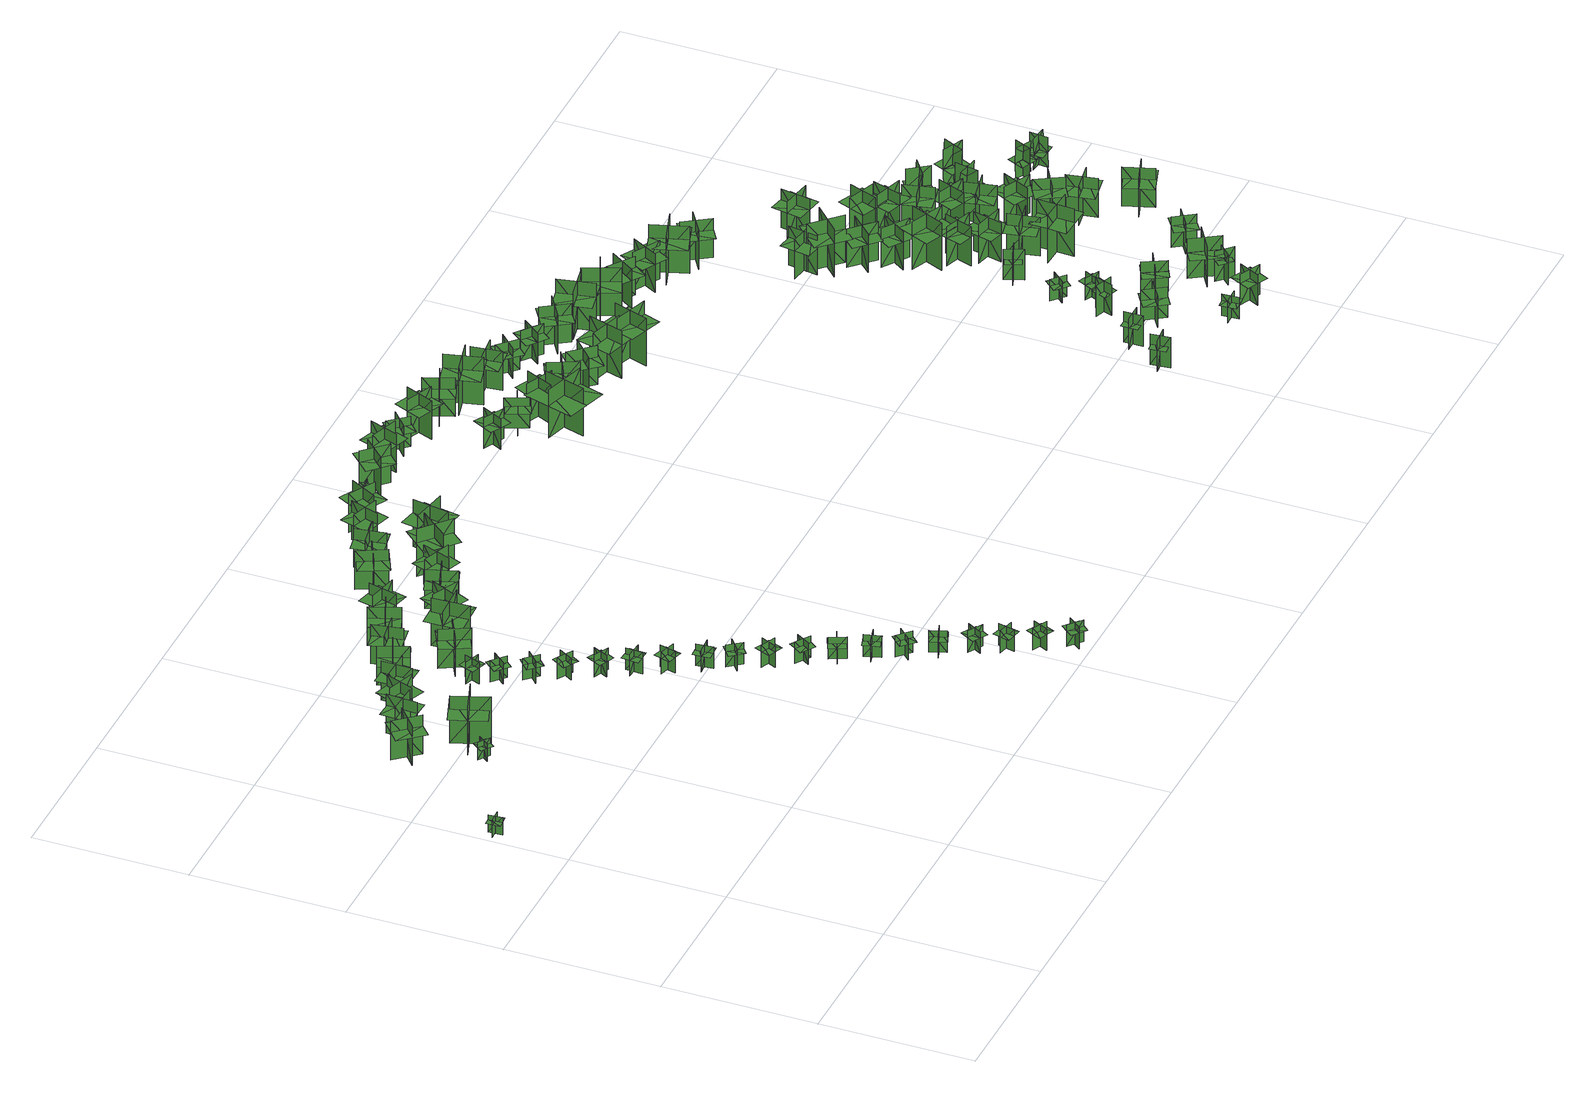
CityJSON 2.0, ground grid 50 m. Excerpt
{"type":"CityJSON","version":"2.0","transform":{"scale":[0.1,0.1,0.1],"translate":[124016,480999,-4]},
"CityObjects":{
"tree1":{"type":"SolitaryVegetationObject","geometry":[{"type":"MultiSurface","lod":"1","boundaries":[[[0,1,2]],[[0,2,3]],[[4,5,6]],[[4,6,7]],[[8,9,10]],[[8,10,11]],[[8,11,12]],[[8,12,13]]]}]},
"tree2":{"type":"SolitaryVegetationObject","geometry":[{"type":"MultiSurface","lod":"1","boundaries":[[[14,15,16]],[[14,16,17]],[[18,19,20]],[[18,20,21]],[[22,23,24]],[[22,24,25]],[[22,25,26]],[[22,26,27]]]}]},
"tree3":{"type":"SolitaryVegetationObject","geometry":[{"type":"MultiSurface","lod":"1","boundaries":[[[28,29,30]],[[28,30,31]],[[32,33,34]],[[32,34,35]],[[36,37,38]],[[36,38,39]],[[36,39,40]],[[36,40,41]]]}]},
"tree4":{"type":"SolitaryVegetationObject","geometry":[{"type":"MultiSurface","lod":"1","boundaries":[[[42,43,44]],[[42,44,45]],[[46,47,48]],[[46,48,49]],[[50,51,52]],[[50,52,53]],[[50,53,54]],[[50,54,55]]]}]},
"tree5":{"type":"SolitaryVegetationObject","geometry":[{"type":"MultiSurface","lod":"1","boundaries":[[[56,57,58]],[[56,58,59]],[[60,61,62]],[[60,62,63]],[[64,65,66]],[[64,66,67]],[[64,67,68]],[[64,68,69]]]}]},
"tree6":{"type":"SolitaryVegetationObject","geometry":[{"type":"MultiSurface","lod":"1","boundaries":[[[70,71,72]],[[70,72,73]],[[74,75,76]],[[74,76,77]],[[78,79,80]],[[78,80,81]],[[78,81,82]],[[78,82,83]]]}]},
"tree7":{"type":"SolitaryVegetationObject","geometry":[{"type":"MultiSurface","lod":"1","boundaries":[[[84,85,86]],[[84,86,87]],[[88,89,90]],[[88,90,91]],[[92,93,94]],[[92,94,95]],[[92,95,96]],[[92,96,97]]]}]},
"tree8":{"type":"SolitaryVegetationObject","geometry":[{"type":"MultiSurface","lod":"1","boundaries":[[[98,99,100]],[[98,100,101]],[[102,103,104]],[[102,104,105]],[[106,107,108]],[[106,108,109]],[[106,109,110]],[[106,110,111]]]}]},
"tree9":{"type":"SolitaryVegetationObject","geometry":[{"type":"MultiSurface","lod":"1","boundaries":[[[112,113,114]],[[112,114,115]],[[116,117,118]],[[116,118,119]],[[120,121,122]],[[120,122,123]],[[120,123,124]],[[120,124,125]]]}]},
"tree10":{"type":"SolitaryVegetationObject","geometry":[{"type":"MultiSurface","lod":"1","boundaries":[[[126,127,128]],[[126,128,129]],[[130,131,132]],[[130,132,133]],[[134,135,136]],[[134,136,137]],[[134,137,138]],[[134,138,139]]]}]},
"tree11":{"type":"SolitaryVegetationObject","geometry":[{"type":"MultiSurface","lod":"1","boundaries":[[[140,141,142]],[[140,142,143]],[[144,145,146]],[[144,146,147]],[[148,149,150]],[[148,150,151]],[[148,151,152]],[[148,152,153]]]}]},
"tree12":{"type":"SolitaryVegetationObject","geometry":[{"type":"MultiSurface","lod":"1","boundaries":[[[154,155,156]],[[154,156,157]],[[158,159,160]],[[158,160,161]],[[162,163,164]],[[162,164,165]],[[162,165,166]],[[162,166,167]]]}]},
"tree13":{"type":"SolitaryVegetationObject","geometry":[{"type":"MultiSurface","lod":"1","boundaries":[[[168,169,170]],[[168,170,171]],[[172,173,174]],[[172,174,175]],[[176,177,178]],[[176,178,179]],[[176,179,180]],[[176,180,181]]]}]},
"tree14":{"type":"SolitaryVegetationObject","geometry":[{"type":"MultiSurface","lod":"1","boundaries":[[[182,183,184]],[[182,184,185]],[[186,187,188]],[[186,188,189]],[[190,191,192]],[[190,192,193]],[[190,193,194]],[[190,194,195]]]}]},
"tree15":{"type":"SolitaryVegetationObject","geometry":[{"type":"MultiSurface","lod":"1","boundaries":[[[196,197,198]],[[196,198,199]],[[200,201,202]],[[200,202,203]],[[204,205,206]],[[204,206,207]],[[204,207,208]],[[204,208,209]]]}]},
"tree16":{"type":"SolitaryVegetationObject","geometry":[{"type":"MultiSurface","lod":"1","boundaries":[[[210,211,212]],[[210,212,213]],[[214,215,216]],[[214,216,217]],[[218,219,220]],[[218,220,221]],[[218,221,222]],[[218,222,223]]]}]},
"tree17":{"type":"SolitaryVegetationObject","geometry":[{"type":"MultiSurface","lod":"1","boundaries":[[[224,225,226]],[[224,226,227]],[[228,229,230]],[[228,230,231]],[[232,233,234]],[[232,234,235]],[[232,235,236]],[[232,236,237]]]}]},
"tree18":{"type":"SolitaryVegetationObject","geometry":[{"type":"MultiSurface","lod":"1","boundaries":[[[238,239,240]],[[238,240,241]],[[242,243,244]],[[242,244,245]],[[246,247,248]],[[246,248,249]],[[246,249,250]],[[246,250,251]]]}]},
"tree19":{"type":"SolitaryVegetationObject","geometry":[{"type":"MultiSurface","lod":"1","boundaries":[[[252,253,254]],[[252,254,255]],[[256,257,258]],[[256,258,259]],[[260,261,262]],[[260,262,263]],[[260,263,264]],[[260,264,265]]]}]},
"tree20":{"type":"SolitaryVegetationObject","geometry":[{"type":"MultiSurface","lod":"1","boundaries":[[[266,267,268]],[[266,268,269]],[[270,271,272]],[[270,272,273]],[[274,275,276]],[[274,276,277]],[[274,277,278]],[[274,278,279]]]}]},
"tree21":{"type":"SolitaryVegetationObject","geometry":[{"type":"MultiSurface","lod":"1","boundaries":[[[280,281,282]],[[280,282,283]],[[284,285,286]],[[284,286,287]],[[288,289,290]],[[288,290,291]],[[288,291,292]],[[288,292,293]]]}]},
"tree22":{"type":"SolitaryVegetationObject","geometry":[{"type":"MultiSurface","lod":"1","boundaries":[[[294,295,296]],[[294,296,297]],[[298,299,300]],[[298,300,301]],[[302,303,304]],[[302,304,305]],[[302,305,306]],[[302,306,307]]]}]},
"tree23":{"type":"SolitaryVegetationObject","geometry":[{"type":"MultiSurface","lod":"1","boundaries":[[[308,309,310]],[[308,310,311]],[[312,313,314]],[[312,314,315]],[[316,317,318]],[[316,318,319]],[[316,319,320]],[[316,320,321]]]}]},
"tree24":{"type":"SolitaryVegetationObject","geometry":[{"type":"MultiSurface","lod":"1","boundaries":[[[322,323,324]],[[322,324,325]],[[326,327,328]],[[326,328,329]],[[330,331,332]],[[330,332,333]],[[330,333,334]],[[330,334,335]]]}]},
"tree25":{"type":"SolitaryVegetationObject","geometry":[{"type":"MultiSurface","lod":"1","boundaries":[[[336,337,338]],[[336,338,339]],[[340,341,342]],[[340,342,343]],[[344,345,346]],[[344,346,347]],[[344,347,348]],[[344,348,349]]]}]},
"tree26":{"type":"SolitaryVegetationObject","geometry":[{"type":"MultiSurface","lod":"1","boundaries":[[[350,351,352]],[[350,352,353]],[[354,355,356]],[[354,356,357]],[[358,359,360]],[[358,360,361]],[[358,361,362]],[[358,362,363]]]}]},
"tree27":{"type":"SolitaryVegetationObject","geometry":[{"type":"MultiSurface","lod":"1","boundaries":[[[364,365,366]],[[364,366,367]],[[368,369,370]],[[368,370,371]],[[372,373,374]],[[372,374,375]],[[372,375,376]],[[372,376,377]]]}]},
"tree28":{"type":"SolitaryVegetationObject","geometry":[{"type":"MultiSurface","lod":"1","boundaries":[[[378,379,380]],[[378,380,381]],[[382,383,384]],[[382,384,385]],[[386,387,388]],[[386,388,389]],[[386,389,390]],[[386,390,391]]]}]},
"tree29":{"type":"SolitaryVegetationObject","geometry":[{"type":"MultiSurface","lod":"1","boundaries":[[[392,393,394]],[[392,394,395]],[[396,397,398]],[[396,398,399]],[[400,401,402]],[[400,402,403]],[[400,403,404]],[[400,404,405]]]}]},
"tree30":{"type":"SolitaryVegetationObject","geometry":[{"type":"MultiSurface","lod":"1","boundaries":[[[406,407,408]],[[406,408,409]],[[410,411,412]],[[410,412,413]],[[414,415,416]],[[414,416,417]],[[414,417,418]],[[414,418,419]]]}]},
"tree31":{"type":"SolitaryVegetationObject","geometry":[{"type":"MultiSurface","lod":"1","boundaries":[[[420,421,422]],[[420,422,423]],[[424,425,426]],[[424,426,427]],[[428,429,430]],[[428,430,431]],[[428,431,432]],[[428,432,433]]]}]},
"tree32":{"type":"SolitaryVegetationObject","geometry":[{"type":"MultiSurface","lod":"1","boundaries":[[[434,435,436]],[[434,436,437]],[[438,439,440]],[[438,440,441]],[[442,443,444]],[[442,444,445]],[[442,445,446]],[[442,446,447]]]}]},
"tree33":{"type":"SolitaryVegetationObject","geometry":[{"type":"MultiSurface","lod":"1","boundaries":[[[448,449,450]],[[448,450,451]],[[452,453,454]],[[452,454,455]],[[456,457,458]],[[456,458,459]],[[456,459,460]],[[456,460,461]]]}]},
"tree34":{"type":"SolitaryVegetationObject","geometry":[{"type":"MultiSurface","lod":"1","boundaries":[[[462,463,464]],[[462,464,465]],[[466,467,468]],[[466,468,469]],[[470,471,472]],[[470,472,473]],[[470,473,474]],[[470,474,475]]]}]},
"tree35":{"type":"SolitaryVegetationObject","geometry":[{"type":"MultiSurface","lod":"1","boundaries":[[[476,477,478]],[[476,478,479]],[[480,481,482]],[[480,482,483]],[[484,485,486]],[[484,486,487]],[[484,487,488]],[[484,488,489]]]}]},
"tree36":{"type":"SolitaryVegetationObject","geometry":[{"type":"MultiSurface","lod":"1","boundaries":[[[490,491,492]],[[490,492,493]],[[494,495,496]],[[494,496,497]],[[498,499,500]],[[498,500,501]],[[498,501,502]],[[498,502,503]]]}]},
"tree37":{"type":"SolitaryVegetationObject","geometry":[{"type":"MultiSurface","lod":"1","boundaries":[[[504,505,506]],[[504,506,507]],[[508,509,510]],[[508,510,511]],[[512,513,514]],[[512,514,515]],[[512,515,516]],[[512,516,517]]]}]},
"tree38":{"type":"SolitaryVegetationObject","geometry":[{"type":"MultiSurface","lod":"1","boundaries":[[[518,519,520]],[[518,520,521]],[[522,523,524]],[[522,524,525]],[[526,527,528]],[[526,528,529]],[[526,529,530]],[[526,530,531]]]}]},
"tree39":{"type":"SolitaryVegetationObject","geometry":[{"type":"MultiSurface","lod":"1","boundaries":[[[532,533,534]],[[532,534,535]],[[536,537,538]],[[536,538,539]],[[540,541,542]],[[540,542,543]],[[540,543,544]],[[540,544,545]]]}]},
"tree40":{"type":"SolitaryVegetationObject","geometry":[{"type":"MultiSurface","lod":"1","boundaries":[[[546,547,548]],[[546,548,549]],[[550,551,552]],[[550,552,553]],[[554,555,556]],[[554,556,557]],[[554,557,558]],[[554,558,559]]]}]},
"tree41":{"type":"SolitaryVegetationObject","geometry":[{"type":"MultiSurface","lod":"1","boundaries":[[[560,561,562]],[[560,562,563]],[[564,565,566]],[[564,566,567]],[[568,569,570]],[[568,570,571]],[[568,571,572]],[[568,572,573]]]}]},
"tree42":{"type":"SolitaryVegetationObject","geometry":[{"type":"MultiSurface","lod":"1","boundaries":[[[574,575,576]],[[574,576,577]],[[578,579,580]],[[578,580,581]],[[582,583,579]],[[582,579,578]],[[584,585,575]],[[584,575,574]],[[574,575,586]],[[574,586,587]],[[574,588,589]],[[574,589,575]]]}]},
"tree43":{"type":"SolitaryVegetationObject","geometry":[{"type":"MultiSurface","lod":"1","boundaries":[[[590,591,592]],[[590,592,593]],[[594,595,596]],[[594,596,597]],[[598,599,600]],[[598,600,601]],[[598,601,602]],[[598,602,603]]]}]},
"tree44":{"type":"SolitaryVegetationObject","geometry":[{"type":"MultiSurface","lod":"1","boundaries":[[[604,605,606]],[[604,606,607]],[[608,609,610]],[[608,610,611]],[[612,613,614]],[[612,614,615]],[[612,615,616]],[[612,616,617]]]}]},
"tree45":{"type":"SolitaryVegetationObject","geometry":[{"type":"MultiSurface","lod":"1","boundaries":[[[618,619,620]],[[618,620,621]],[[622,623,624]],[[622,624,625]],[[626,627,628]],[[626,628,629]],[[626,629,630]],[[626,630,631]]]}]},
"tree46":{"type":"SolitaryVegetationObject","geometry":[{"type":"MultiSurface","lod":"1","boundaries":[[[632,633,634]],[[632,634,635]],[[636,637,638]],[[636,638,639]],[[640,641,642]],[[640,642,643]],[[640,643,644]],[[640,644,645]]]}]},
"tree47":{"type":"SolitaryVegetationObject","geometry":[{"type":"MultiSurface","lod":"1","boundaries":[[[646,647,648]],[[646,648,649]],[[650,651,652]],[[650,652,653]],[[654,655,656]],[[654,656,657]],[[654,657,658]],[[654,658,659]]]}]},
"tree48":{"type":"SolitaryVegetationObject","geometry":[{"type":"MultiSurface","lod":"1","boundaries":[[[660,661,662]],[[660,662,663]],[[664,665,666]],[[664,666,667]],[[668,669,670]],[[668,670,671]],[[668,671,672]],[[668,672,673]]]}]},
"tree49":{"type":"SolitaryVegetationObject","geometry":[{"type":"MultiSurface","lod":"1","boundaries":[[[674,675,676]],[[674,676,677]],[[678,679,680]],[[678,680,681]],[[682,683,684]],[[682,684,685]],[[682,685,686]],[[682,686,687]]]}]},
"tree50":{"type":"SolitaryVegetationObject","geometry":[{"type":"MultiSurface","lod":"1","boundaries":[[[688,689,690]],[[688,690,691]],[[692,693,694]],[[692,694,695]],[[696,697,698]],[[696,698,699]],[[696,699,700]],[[696,700,701]]]}]},
"tree51":{"type":"SolitaryVegetationObject","geometry":[{"type":"MultiSurface","lod":"1","boundaries":[[[702,703,704]],[[702,704,705]],[[706,707,708]],[[706,708,709]],[[710,711,712]],[[710,712,713]],[[710,713,714]],[[710,714,715]]]}]},
"tree52":{"type":"SolitaryVegetationObject","geometry":[{"type":"MultiSurface","lod":"1","boundaries":[[[716,717,718]],[[716,718,719]],[[720,721,722]],[[720,722,723]],[[724,725,726]],[[724,726,727]],[[724,727,728]],[[724,728,729]]]}]},
"tree53":{"type":"SolitaryVegetationObject","geometry":[{"type":"MultiSurface","lod":"1","boundaries":[[[730,731,732]],[[730,732,733]],[[734,735,736]],[[734,736,737]],[[738,739,740]],[[738,740,741]],[[738,741,742]],[[738,742,743]]]}]},
"tree54":{"type":"SolitaryVegetationObject","geometry":[{"type":"MultiSurface","lod":"1","boundaries":[[[744,745,746]],[[744,746,747]],[[748,749,750]],[[748,750,751]],[[752,753,754]],[[752,754,755]],[[752,755,756]],[[752,756,757]]]}]},
"tree55":{"type":"SolitaryVegetationObject","geometry":[{"type":"MultiSurface","lod":"1","boundaries":[[[758,759,760]],[[758,760,761]],[[762,763,764]],[[762,764,765]],[[766,767,768]],[[766,768,769]],[[766,769,770]],[[766,770,771]]]}]},
"tree56":{"type":"SolitaryVegetationObject","geometry":[{"type":"MultiSurface","lod":"1","boundaries":[[[772,773,774]],[[772,774,775]],[[776,777,778]],[[776,778,779]],[[780,781,782]],[[780,782,783]],[[780,783,784]],[[780,784,785]]]}]},
"tree57":{"type":"SolitaryVegetationObject","geometry":[{"type":"MultiSurface","lod":"1","boundaries":[[[786,787,788]],[[786,788,789]],[[790,791,792]],[[790,792,793]],[[794,795,796]],[[794,796,797]],[[794,797,798]],[[794,798,799]]]}]},
"tree58":{"type":"SolitaryVegetationObject","geometry":[{"type":"MultiSurface","lod":"1","boundaries":[[[800,801,802]],[[800,802,803]],[[804,805,806]],[[804,806,807]],[[808,809,810]],[[808,810,811]],[[808,811,812]],[[808,812,813]]]}]},
"tree59":{"type":"SolitaryVegetationObject","geometry":[{"type":"MultiSurface","lod":"1","boundaries":[[[814,815,816]],[[814,816,817]],[[818,819,820]],[[818,820,821]],[[822,823,824]],[[822,824,825]],[[822,825,826]],[[822,826,827]]]}]},
"tree60":{"type":"SolitaryVegetationObject","geometry":[{"type":"MultiSurface","lod":"1","boundaries":[[[828,829,830]],[[828,830,831]],[[832,833,834]],[[832,834,835]],[[836,837,838]],[[836,838,839]],[[836,839,840]],[[836,840,841]]]}]},
"tree61":{"type":"SolitaryVegetationObject","geometry":[{"type":"MultiSurface","lod":"1","boundaries":[[[842,843,844]],[[842,844,845]],[[846,847,848]],[[846,848,849]],[[850,851,852]],[[850,852,853]],[[850,853,854]],[[850,854,855]]]}]},
"tree62":{"type":"SolitaryVegetationObject","geometry":[{"type":"MultiSurface","lod":"1","boundaries":[[[856,857,858]],[[856,858,859]],[[860,861,862]],[[860,862,863]],[[864,865,866]],[[864,866,867]],[[864,867,868]],[[864,868,869]]]}]},
"tree63":{"type":"SolitaryVegetationObject","geometry":[{"type":"MultiSurface","lod":"1","boundaries":[[[870,871,872]],[[870,872,873]],[[874,875,876]],[[874,876,877]],[[878,879,880]],[[878,880,881]],[[878,881,882]],[[878,882,883]]]}]},
"tree64":{"type":"SolitaryVegetationObject","geometry":[{"type":"MultiSurface","lod":"1","boundaries":[[[884,885,886]],[[884,886,887]],[[888,889,890]],[[888,890,891]],[[892,893,894]],[[892,894,895]],[[892,895,896]],[[892,896,897]]]}]},
"tree65":{"type":"SolitaryVegetationObject","geometry":[{"type":"MultiSurface","lod":"1","boundaries":[[[898,899,900]],[[898,900,901]],[[902,903,904]],[[902,904,905]],[[906,907,908]],[[906,908,909]],[[906,909,910]],[[906,910,911]]]}]},
"tree66":{"type":"SolitaryVegetationObject","geometry":[{"type":"MultiSurface","lod":"1","boundaries":[[[912,913,914]],[[912,914,915]],[[916,917,918]],[[916,918,919]],[[920,921,922]],[[920,922,923]],[[920,921,924]],[[920,924,925]]]}]},
"tree67":{"type":"SolitaryVegetationObject","geometry":[{"type":"MultiSurface","lod":"1","boundaries":[[[926,927,928]],[[926,928,929]],[[930,931,932]],[[930,932,933]],[[934,935,936]],[[934,936,937]],[[934,937,938]],[[934,938,939]]]}]},
"tree68":{"type":"SolitaryVegetationObject","geometry":[{"type":"MultiSurface","lod":"1","boundaries":[[[940,941,942]],[[940,942,943]],[[944,945,946]],[[944,946,947]],[[948,949,950]],[[948,950,951]],[[948,951,952]],[[948,952,953]]]}]},
"tree69":{"type":"SolitaryVegetationObject","geometry":[{"type":"MultiSurface","lod":"1","boundaries":[[[954,955,956]],[[954,956,957]],[[958,959,960]],[[958,960,961]],[[962,963,964]],[[962,964,965]],[[962,965,966]],[[962,966,967]]]}]},
"tree70":{"type":"SolitaryVegetationObject","geometry":[{"type":"MultiSurface","lod":"1","boundaries":[[[968,969,970]],[[968,970,971]],[[972,973,974]],[[972,974,975]],[[976,977,978]],[[976,978,979]],[[976,979,980]],[[976,980,981]]]}]},
"tree71":{"type":"SolitaryVegetationObject","geometry":[{"type":"MultiSurface","lod":"1","boundaries":[[[982,983,984]],[[982,984,985]],[[986,987,988]],[[986,988,989]],[[990,991,992]],[[990,992,993]],[[990,993,994]],[[990,994,995]]]}]},
"tree72":{"type":"SolitaryVegetationObject","geometry":[{"type":"MultiSurface","lod":"1","boundaries":[[[996,997,998]],[[996,998,999]],[[1000,1001,1002]],[[1000,1002,1003]],[[1004,1005,1006]],[[1004,1006,1007]],[[1004,1007,1008]],[[1004,1008,1009]]]}]},
"tree73":{"type":"SolitaryVegetationObject","geometry":[{"type":"MultiSurface","lod":"1","boundaries":[[[1010,1011,1012]],[[1010,1012,1013]],[[1014,1015,1016]],[[1014,1016,1017]],[[1018,1019,1020]],[[1018,1020,1021]],[[1018,1021,1022]],[[1018,1022,1023]]]}]},
"tree74":{"type":"SolitaryVegetationObject","geometry":[{"type":"MultiSurface","lod":"1","boundaries":[[[1024,1025,1026]],[[1024,1026,1027]],[[1028,1029,1030]],[[1028,1030,1031]],[[1032,1033,1034]],[[1032,1034,1035]],[[1032,1033,1036]],[[1032,1036,1037]]]}]},
"tree75":{"type":"SolitaryVegetationObject","geometry":[{"type":"MultiSurface","lod":"1","boundaries":[[[1038,1039,1040]],[[1038,1040,1041]],[[1042,1043,1044]],[[1042,1044,1045]],[[1046,1047,1048]],[[1046,1048,1049]],[[1046,1049,1050]],[[1046,1050,1051]]]}]},
"tree76":{"type":"SolitaryVegetationObject","geometry":[{"type":"MultiSurface","lod":"1","boundaries":[[[1052,1053,1054]],[[1052,1054,1055]],[[1056,1057,1058]],[[1056,1058,1059]],[[1060,1061,1062]],[[1060,1062,1063]],[[1060,1063,1064]],[[1060,1064,1065]]]}]},
"tree77":{"type":"SolitaryVegetationObject","geometry":[{"type":"MultiSurface","lod":"1","boundaries":[[[1066,1067,1068]],[[1066,1068,1069]],[[1070,1071,1072]],[[1070,1072,1073]],[[1074,1075,1076]],[[1074,1076,1077]],[[1074,1077,1078]],[[1074,1078,1079]]]}]},
"tree78":{"type":"SolitaryVegetationObject","geometry":[{"type":"MultiSurface","lod":"1","boundaries":[[[1080,1081,1082]],[[1080,1082,1083]],[[1084,1085,1086]],[[1084,1086,1087]],[[1088,1089,1090]],[[1088,1090,1091]],[[1088,1091,1092]],[[1088,1092,1093]]]}]},
"tree79":{"type":"SolitaryVegetationObject","geometry":[{"type":"MultiSurface","lod":"1","boundaries":[[[1094,1095,1096]],[[1094,1096,1097]],[[1098,1099,1100]],[[1098,1100,1101]],[[1102,1103,1104]],[[1102,1104,1105]],[[1102,1105,1106]],[[1102,1106,1107]]]}]},
"tree80":{"type":"SolitaryVegetationObject","geometry":[{"type":"MultiSurface","lod":"1","boundaries":[[[1108,1109,1110]],[[1108,1110,1111]],[[1112,1113,1114]],[[1112,1114,1115]],[[1116,1117,1118]],[[1116,1118,1119]],[[1116,1119,1120]],[[1116,1120,1121]]]}]},
"tree81":{"type":"SolitaryVegetationObject","geometry":[{"type":"MultiSurface","lod":"1","boundaries":[[[1122,1123,1124]],[[1122,1124,1125]],[[1126,1127,1128]],[[1126,1128,1129]],[[1130,1131,1132]],[[1130,1132,1133]],[[1130,1133,1134]],[[1130,1134,1135]]]}]},
"tree82":{"type":"SolitaryVegetationObject","geometry":[{"type":"MultiSurface","lod":"1","boundaries":[[[1136,1137,1138]],[[1136,1138,1139]],[[1140,1141,1142]],[[1140,1142,1143]],[[1144,1145,1146]],[[1144,1146,1147]],[[1144,1147,1148]],[[1144,1148,1149]]]}]},
"tree83":{"type":"SolitaryVegetationObject","geometry":[{"type":"MultiSurface","lod":"1","boundaries":[[[1150,1151,1152]],[[1150,1152,1153]],[[1154,1155,1156]],[[1154,1156,1157]],[[1158,1159,1160]],[[1158,1160,1161]],[[1158,1159,1162]],[[1158,1162,1163]]]}]},
"tree84":{"type":"SolitaryVegetationObject","geometry":[{"type":"MultiSurface","lod":"1","boundaries":[[[1164,1165,1166]],[[1164,1166,1167]],[[1168,1169,1170]],[[1168,1170,1171]],[[1172,1173,1174]],[[1172,1174,1175]],[[1172,1175,1176]],[[1172,1176,1177]]]}]},
"tree85":{"type":"SolitaryVegetationObject","geometry":[{"type":"MultiSurface","lod":"1","boundaries":[[[1178,1179,1180]],[[1178,1180,1181]],[[1182,1183,1184]],[[1182,1184,1185]],[[1186,1187,1188]],[[1186,1188,1189]],[[1186,1189,1190]],[[1186,1190,1191]]]}]},
"tree86":{"type":"SolitaryVegetationObject","geometry":[{"type":"MultiSurface","lod":"1","boundaries":[[[1192,1193,1194]],[[1192,1194,1195]],[[1196,1197,1198]],[[1196,1198,1199]],[[1200,1201,1202]],[[1200,1202,1203]],[[1200,1203,1204]],[[1200,1204,1205]]]}]},
"tree87":{"type":"SolitaryVegetationObject","geometry":[{"type":"MultiSurface","lod":"1","boundaries":[[[1206,1207,1208]],[[1206,1208,1209]],[[1210,1211,1212]],[[1210,1212,1213]],[[1214,1215,1216]],[[1214,1216,1217]],[[1214,1217,1218]],[[1214,1218,1219]]]}]},
"tree88":{"type":"SolitaryVegetationObject","geometry":[{"type":"MultiSurface","lod":"1","boundaries":[[[1220,1221,1222]],[[1220,1222,1223]],[[1224,1225,1226]],[[1224,1226,1227]],[[1228,1229,1230]],[[1228,1230,1231]],[[1228,1231,1232]],[[1228,1232,1233]]]}]},
"tree89":{"type":"SolitaryVegetationObject","geometry":[{"type":"MultiSurface","lod":"1","boundaries":[[[1234,1235,1236]],[[1234,1236,1237]],[[1238,1239,1240]],[[1238,1240,1241]],[[1242,1243,1244]],[[1242,1244,1245]],[[1242,1245,1246]],[[1242,1246,1247]]]}]},
"tree90":{"type":"SolitaryVegetationObject","geometry":[{"type":"MultiSurface","lod":"1","boundaries":[[[1248,1249,1250]],[[1248,1250,1251]],[[1252,1253,1254]],[[1252,1254,1255]],[[1256,1257,1258]],[[1256,1258,1259]],[[1256,1259,1260]],[[1256,1260,1261]]]}]},
"tree91":{"type":"SolitaryVegetationObject","geometry":[{"type":"MultiSurface","lod":"1","boundaries":[[[1262,1263,1264]],[[1262,1264,1265]],[[1266,1267,1268]],[[1266,1268,1269]],[[1270,1271,1272]],[[1270,1272,1273]],[[1270,1273,1274]],[[1270,1274,1275]]]}]},
"tree92":{"type":"SolitaryVegetationObject","geometry":[{"type":"MultiSurface","lod":"1","boundaries":[[[1276,1277,1278]],[[1276,1278,1279]],[[1280,1281,1282]],[[1280,1282,1283]],[[1284,1285,1286]],[[1284,1286,1287]],[[1284,1287,1288]],[[1284,1288,1289]]]}]},
"tree93":{"type":"SolitaryVegetationObject","geometry":[{"type":"MultiSurface","lod":"1","boundaries":[[[1290,1291,1292]],[[1290,1292,1293]],[[1294,1295,1296]],[[1294,1296,1297]],[[1298,1299,1300]],[[1298,1300,1301]],[[1298,1301,1302]],[[1298,1302,1303]]]}]},
"tree94":{"type":"SolitaryVegetationObject","geometry":[{"type":"MultiSurface","lod":"1","boundaries":[[[1304,1305,1306]],[[1304,1306,1307]],[[1308,1309,1310]],[[1308,1310,1311]],[[1312,1313,1314]],[[1312,1314,1315]],[[1312,1315,1316]],[[1312,1316,1317]]]}]},
"tree95":{"type":"SolitaryVegetationObject","geometry":[{"type":"MultiSurface","lod":"1","boundaries":[[[1318,1319,1320]],[[1318,1320,1321]],[[1322,1323,1324]],[[1322,1324,1325]],[[1326,1327,1328]],[[1326,1328,1329]],[[1326,1329,1330]],[[1326,1330,1331]]]}]},
"tree96":{"type":"SolitaryVegetationObject","geometry":[{"type":"MultiSurface","lod":"1","boundaries":[[[1332,1333,1334]],[[1332,1334,1335]],[[1336,1337,1338]],[[1336,1338,1339]],[[1340,1341,1342]],[[1340,1342,1343]],[[1340,1343,1344]],[[1340,1344,1345]]]}]},
"tree97":{"type":"SolitaryVegetationObject","geometry":[{"type":"MultiSurface","lod":"1","boundaries":[[[1346,1347,1348]],[[1346,1348,1349]],[[1350,1351,1352]],[[1350,1352,1353]],[[1354,1355,1351]],[[1354,1351,1350]],[[1356,1357,1347]],[[1356,1347,1346]],[[1346,1347,1358]],[[1346,1358,1359]],[[1346,1360,1361]],[[1346,1361,1347]]]}]},
"tree98":{"type":"SolitaryVegetationObject","geometry":[{"type":"MultiSurface","lod":"1","boundaries":[[[1362,1363,1364]],[[1362,1364,1365]],[[1366,1367,1368]],[[1366,1368,1369]],[[1370,1371,1372]],[[1370,1372,1373]],[[1370,1373,1374]],[[1370,1374,1375]]]}]},
"tree99":{"type":"SolitaryVegetationObject","geometry":[{"type":"MultiSurface","lod":"1","boundaries":[[[1376,1377,1378]],[[1376,1378,1379]],[[1380,1381,1382]],[[1380,1382,1383]],[[1384,1385,1381]],[[1384,1381,1380]],[[1386,1387,1377]],[[1386,1377,1376]],[[1376,1377,1388]],[[1376,1388,1389]],[[1376,1390,1391]],[[1376,1391,1377]]]}]},
"tree100":{"type":"SolitaryVegetationObject","geometry":[{"type":"MultiSurface","lod":"1","boundaries":[[[1392,1393,1394]],[[1392,1394,1395]],[[1396,1397,1398]],[[1396,1398,1399]],[[1400,1401,1402]],[[1400,1402,1403]],[[1400,1403,1404]],[[1400,1404,1405]]]}]},
"tree101":{"type":"SolitaryVegetationObject","geometry":[{"type":"MultiSurface","lod":"1","boundaries":[[[1406,1407,1408]],[[1406,1408,1409]],[[1410,1411,1412]],[[1410,1412,1413]],[[1414,1415,1411]],[[1414,1411,1410]],[[1416,1417,1407]],[[1416,1407,1406]],[[1406,1407,1418]],[[1406,1418,1419]],[[1406,1420,1421]],[[1406,1421,1407]]]}]},
"tree102":{"type":"SolitaryVegetationObject","geometry":[{"type":"MultiSurface","lod":"1","boundaries":[[[1422,1423,1424]],[[1422,1424,1425]],[[1426,1427,1428]],[[1426,1428,1429]],[[1430,1431,1427]],[[1430,1427,1426]],[[1432,1433,1423]],[[1432,1423,1422]],[[1422,1423,1434]],[[1422,1434,1435]],[[1422,1436,1437]],[[1422,1437,1423]]]}]},
"tree103":{"type":"SolitaryVegetationObject","geometry":[{"type":"MultiSurface","lod":"1","boundaries":[[[1438,1439,1440]],[[1438,1440,1441]],[[1442,1443,1444]],[[1442,1444,1445]],[[1446,1447,1443]],[[1446,1443,1442]],[[1448,1449,1439]],[[1448,1439,1438]],[[1438,1439,1450]],[[1438,1450,1451]],[[1438,1452,1453]],[[1438,1453,1439]]]}]}
},
"vertices":[
[48,1247,22],[4,1244,22],[4,1244,84],[48,1247,84],[26,1266,22],[29,1222,22],[29,1222,84],[26,1266,84],[26,1266,67],[4,1265,67],[7,1221,67],[29,1222,67],[51,1224,67],[48,1268,67],
[256,1603,24],[331,1668,24],[331,1668,163],[256,1603,163],[322,1598,24],[257,1673,24],[257,1673,163],[322,1598,163],[322,1598,124],[360,1630,124],[295,1706,124],[257,1673,124],[219,1641,124],[284,1565,124],
[353,1436,25],[389,1411,25],[389,1411,87],[353,1436,87],[358,1407,25],[384,1443,25],[384,1443,87],[358,1407,87],[358,1407,70],[376,1394,70],[402,1430,70],[384,1443,70],[366,1456,70],[340,1420,70],
[406,1547,22],[446,1432,22],[446,1432,191],[406,1547,191],[370,1474,22],[485,1514,22],[485,1514,191],[370,1474,191],[370,1474,144],[390,1417,144],[505,1457,144],[485,1514,144],[465,1572,144],[350,1532,144],
[377,1638,23],[382,1738,23],[382,1738,162],[377,1638,162],[427,1683,23],[327,1687,23],[327,1687,162],[427,1683,162],[427,1683,123],[429,1733,123],[329,1737,123],[327,1687,123],[325,1638,123],[424,1633,123],
[415,1742,21],[508,1708,21],[508,1708,160],[415,1742,160],[442,1682,21],[477,1775,21],[477,1775,160],[442,1682,160],[442,1682,121],[489,1664,121],[523,1758,121],[477,1775,121],[430,1792,121],[395,1699,121],
[578,1770,24],[478,1770,24],[478,1770,163],[578,1770,163],[531,1817,24],[531,1718,24],[531,1718,163],[531,1817,163],[531,1817,124],[481,1817,124],[481,1718,124],[531,1718,124],[581,1717,124],[581,1817,124],
[656,1832,25],[564,1794,25],[564,1794,163],[656,1832,163],[596,1858,25],[633,1766,25],[633,1766,163],[596,1858,163],[596,1858,124],[549,1839,124],[587,1747,124],[633,1766,124],[679,1784,124],[642,1877,124],
[735,1634,26],[716,1582,26],[716,1582,103],[735,1634,103],[701,1618,26],[753,1600,26],[753,1600,103],[701,1618,103],[701,1618,81],[692,1592,81],[744,1574,81],[753,1600,81],[763,1626,81],[711,1644,81],
[740,1516,27],[776,1558,27],[776,1558,104],[740,1516,104],[777,1518,27],[735,1555,27],[735,1555,104],[777,1518,104],[777,1518,82],[795,1539,82],[753,1576,82],[735,1555,82],[717,1534,82],[758,1497,82],
[820,1431,27],[782,1471,27],[782,1471,104],[820,1431,104],[822,1467,27],[781,1430,27],[781,1430,104],[822,1467,104],[822,1467,82],[803,1488,82],[762,1450,82],[781,1430,82],[800,1410,82],[840,1447,82],
[872,1350,28],[825,1379,28],[825,1379,105],[872,1350,105],[864,1386,28],[835,1339,28],[835,1339,105],[864,1386,105],[864,1386,83],[840,1400,83],[811,1353,83],[835,1339,83],[858,1324,83],[887,1371,83],
[710,1819,25],[693,1918,25],[693,1918,164],[710,1819,164],[748,1873,25],[650,1857,25],[650,1857,164],[748,1873,164],[748,1873,125],[740,1923,125],[642,1906,125],[650,1857,125],[659,1807,125],[757,1824,125],
[746,1726,24],[792,1638,24],[792,1638,162],[746,1726,162],[726,1663,24],[814,1709,24],[814,1709,162],[726,1663,162],[726,1663,123],[749,1619,123],[837,1665,123],[814,1709,123],[791,1753,123],[703,1707,123],
[878,1284,27],[928,1260,27],[928,1260,104],[878,1284,104],[890,1249,27],[914,1299,27],[914,1299,104],[890,1249,104],[890,1249,82],[915,1237,82],[939,1287,82],[914,1299,82],[889,1311,82],[865,1261,82],
[949,1213,27],[945,1158,27],[945,1158,104],[949,1213,104],[921,1189,27],[976,1185,27],[976,1185,104],[921,1189,104],[921,1189,83],[919,1161,83],[975,1158,83],[976,1185,83],[978,1213,83],[923,1217,83],
[1020,1092,27],[967,1108,27],[967,1108,104],[1020,1092,104],[1002,1125,27],[987,1072,27],[987,1072,104],[1002,1125,104],[1002,1125,82],[976,1133,82],[960,1079,82],[987,1072,82],[1013,1064,82],[1029,1117,82],
[1049,1032,25],[1054,977,25],[1054,977,102],[1049,1032,102],[1025,1004,25],[1080,1009,25],[1080,1009,102],[1025,1004,102],[1025,1004,80],[1027,977,80],[1083,981,80],[1080,1009,80],[1078,1036,80],[1023,1032,80],
[749,1895,25],[842,1932,25],[842,1932,163],[749,1895,163],[810,1868,25],[773,1961,25],[773,1961,163],[810,1868,163],[810,1868,124],[856,1887,124],[820,1979,124],[773,1961,124],[727,1943,124],[763,1850,124],
[1110,943,27],[1067,908,27],[1067,908,104],[1110,943,104],[1074,947,27],[1108,904,27],[1108,904,104],[1074,947,104],[1074,947,82],[1052,930,82],[1087,887,82],[1108,904,82],[1130,921,82],[1095,964,82],
[849,1790,23],[855,1668,23],[855,1668,192],[849,1790,192],[794,1730,23],[916,1736,23],[916,1736,192],[794,1730,192],[794,1730,144],[797,1669,144],[919,1675,144],[916,1736,144],[913,1797,144],[792,1791,144],
[1164,828,26],[1113,850,26],[1113,850,103],[1164,828,103],[1150,863,26],[1128,812,26],[1128,812,103],[1150,863,103],[1150,863,81],[1125,874,81],[1103,823,81],[1128,812,81],[1154,801,81],[1176,852,81],
[1177,728,27],[1207,774,27],[1207,774,104],[1177,728,104],[1213,735,27],[1167,766,27],[1167,766,104],[1213,735,104],[1213,735,82],[1228,758,82],[1182,789,82],[1167,766,82],[1151,743,82],[1197,712,82],
[1228,685,26],[1251,635,26],[1251,635,103],[1228,685,103],[1215,651,26],[1265,673,26],[1265,673,103],[1215,651,103],[1215,651,81],[1226,626,81],[1276,648,81],[1265,673,81],[1254,699,81],[1203,676,81],
[1280,596,26],[1296,543,26],[1296,543,103],[1280,596,103],[1262,564,26],[1316,579,26],[1316,579,103],[1262,564,103],[1262,564,82],[1270,537,82],[1323,553,82],[1316,579,82],[1308,606,82],[1255,590,82],
[888,2003,25],[864,1907,25],[864,1907,164],[888,2003,164],[831,1969,25],[928,1946,25],[928,1946,164],[831,1969,164],[831,1969,125],[819,1921,125],[916,1897,125],[928,1946,125],[939,1994,125],[843,2018,125],
[1353,469,26],[1313,508,26],[1313,508,103],[1353,469,103],[1353,506,26],[1314,466,26],[1314,466,103],[1353,506,103],[1353,506,81],[1333,525,81],[1294,485,81],[1314,466,81],[1334,447,81],[1373,487,81],
[910,1810,21],[1000,1767,21],[1000,1767,160],[910,1810,160],[932,1747,21],[975,1837,21],[975,1837,160],[932,1747,160],[932,1747,121],[977,1725,121],[1020,1815,121],[975,1837,121],[930,1858,121],[887,1769,121],
[1393,375,26],[1374,427,26],[1374,427,103],[1393,375,103],[1409,408,26],[1357,389,26],[1357,389,103],[1409,408,103],[1409,408,82],[1399,434,82],[1347,415,82],[1357,389,82],[1366,363,82],[1418,382,82],
[1416,320,26],[1464,292,26],[1464,292,103],[1416,320,103],[1425,284,26],[1453,332,26],[1453,332,103],[1425,284,103],[1425,284,81],[1449,270,81],[1477,318,81],[1453,332,81],[1429,346,81],[1401,298,81],
[1504,219,27],[1450,230,27],[1450,230,104],[1504,219,104],[1484,250,27],[1472,196,27],[1472,196,104],[1484,250,104],[1484,250,82],[1457,256,82],[1445,201,82],[1472,196,82],[1499,190,82],[1511,244,82],
[1550,125,26],[1500,149,26],[1500,149,103],[1550,125,103],[1538,160,26],[1515,110,26],[1515,110,103],[1538,160,103],[1538,160,82],[1513,172,82],[1490,122,82],[1515,110,82],[1540,98,82],[1563,148,82],
[1078,1851,22],[984,1819,22],[984,1819,161],[1078,1851,161],[1019,1881,22],[1051,1786,22],[1051,1786,161],[1019,1881,161],[1019,1881,122],[972,1865,122],[1003,1771,122],[1051,1786,122],[1098,1802,122],[1066,1897,122],
[1593,67,26],[1558,24,26],[1558,24,103],[1593,67,103],[1556,63,26],[1599,28,26],[1599,28,103],[1556,63,103],[1556,63,82],[1539,42,82],[1581,7,82],[1599,28,82],[1617,49,82],[1574,85,82],
[1073,2018,23],[1029,2108,23],[1029,2108,161],[1073,2018,161],[1095,2081,23],[1005,2037,23],[1005,2037,161],[1095,2081,161],[1095,2081,123],[1073,2125,123],[983,2082,123],[1005,2037,123],[1027,1992,123],[1117,2036,123],
[1101,1839,22],[1135,1932,22],[1135,1932,161],[1101,1839,161],[1161,1866,22],[1068,1901,22],[1068,1901,161],[1161,1866,161],[1161,1866,122],[1179,1913,122],[1085,1948,122],[1068,1901,122],[1051,1854,122],[1144,1820,122],
[1188,2117,23],[1090,2099,23],[1090,2099,161],[1188,2117,161],[1134,2155,23],[1151,2057,23],[1151,2057,161],[1134,2155,161],[1134,2155,123],[1085,2146,123],[1102,2048,123],[1151,2057,123],[1200,2066,123],[1183,2164,123],
[1165,1967,19],[1257,1887,19],[1257,1887,189],[1165,1967,189],[1171,1886,19],[1250,1978,19],[1250,1978,189],[1171,1886,189],[1171,1886,141],[1216,1846,141],[1296,1938,141],[1250,1978,141],[1205,2018,141],[1125,1926,141],
[1351,1970,18],[1231,1992,18],[1231,1992,187],[1351,1970,187],[1305,2037,18],[1284,1917,18],[1284,1917,187],[1305,2037,187],[1305,2037,140],[1245,2048,140],[1224,1928,140],[1284,1917,140],[1344,1907,140],[1365,2027,140],
[1229,2119,26],[1260,2214,26],[1260,2214,164],[1229,2119,164],[1288,2149,26],[1194,2180,26],[1194,2180,164],[1288,2149,164],[1288,2149,125],[1304,2196,125],[1209,2227,125],[1194,2180,125],[1178,2132,125],[1273,2102,125],
[1374,2186,28],[1287,2234,28],[1287,2234,166],[1374,2186,166],[1356,2250,28],[1308,2163,28],[1308,2163,166],[1356,2250,166],[1356,2250,127],[1312,2274,127],[1264,2187,127],[1308,2163,127],[1352,2139,127],[1399,2226,127],
[1435,2219,70],[1431,2261,70],[1409,2259,70],[1413,2217,70],[1412,2237,70],[1454,2241,70],[1454,2244,109],[1411,2240,109],[1411,2240,31],[1454,2244,31],[1436,2219,31],[1432,2261,31],[1431,2261,109],[1435,2219,109],[1456,2221,70],[1452,2263,70],
[1566,2289,29],[1495,2219,29],[1495,2219,167],[1566,2289,167],[1500,2290,29],[1570,2219,29],[1570,2219,167],[1500,2290,167],[1500,2290,128],[1464,2254,128],[1535,2184,128],[1570,2219,128],[1605,2254,128],[1535,2325,128],
[1626,2224,28],[1659,2318,28],[1659,2318,166],[1626,2224,166],[1686,2252,28],[1592,2285,28],[1592,2285,166],[1686,2252,166],[1686,2252,127],[1702,2299,127],[1608,2332,127],[1592,2285,127],[1575,2238,127],[1669,2205,127],
[1766,2236,28],[1715,2294,28],[1715,2294,136],[1766,2236,136],[1770,2287,28],[1711,2236,28],[1711,2236,136],[1770,2287,136],[1770,2287,106],[1744,2316,106],[1686,2266,106],[1711,2236,106],[1737,2207,106],[1795,2258,106],
[1844,2037,24],[1913,2002,24],[1913,2002,132],[1844,2037,132],[1859,1988,24],[1895,2057,24],[1895,2057,132],[1859,1988,132],[1859,1988,101],[1894,1971,101],[1929,2039,101],[1895,2057,101],[1860,2075,101],[1825,2006,101],
[1859,2286,28],[1822,2193,28],[1822,2193,167],[1859,2286,167],[1798,2260,28],[1890,2223,28],[1890,2223,167],[1798,2260,167],[1798,2260,128],[1779,2214,128],[1871,2177,128],[1890,2223,128],[1909,2269,128],[1817,2306,128],
[1996,1953,23],[1965,2024,23],[1965,2024,131],[1996,1953,131],[2015,2001,23],[1944,1970,23],[1944,1970,131],[2015,2001,131],[2015,2001,101],[2000,2036,101],[1929,2005,101],[1944,1970,101],[1960,1934,101],[2031,1965,101],
[1957,2174,29],[1921,2266,29],[1921,2266,167],[1957,2174,167],[1984,2234,29],[1891,2198,29],[1891,2198,167],[1984,2234,167],[1984,2234,128],[1966,2280,128],[1873,2245,128],[1891,2198,128],[1909,2152,128],[2002,2188,128],
[1988,1890,9],[1988,1890,179],[2129,1848,179],[2129,1848,9],[2077,1936,9],[2077,1936,179],[2036,1800,179],[2036,1800,9],[2083,1956,124],[2012,1978,124],[1962,1809,124],[2032,1788,124],[2102,1766,124],[2153,1935,124],
[2081,1995,22],[2040,1905,22],[2040,1905,160],[2081,1995,160],[2019,1972,22],[2110,1931,22],[2110,1931,160],[2019,1972,160],[2019,1972,121],[1999,1927,121],[2089,1886,121],[2110,1931,121],[2130,1977,121],[2040,2018,121],
[2086,2196,27],[1968,2167,27],[1968,2167,197],[2086,2196,197],[2017,2239,27],[2046,2121,27],[2046,2121,197],[2017,2239,197],[2017,2239,149],[1958,2224,149],[1987,2106,149],[2046,2121,149],[2105,2135,149],[2076,2253,149],
[2139,1961,24],[2182,1871,24],[2182,1871,162],[2139,1961,162],[2117,1898,24],[2206,1942,24],[2206,1942,162],[2117,1898,162],[2117,1898,123],[2139,1853,123],[2228,1897,123],[2206,1942,123],[2184,1987,123],[2095,1943,123],
[2177,2155,28],[2078,2143,28],[2078,2143,167],[2177,2155,167],[2125,2196,28],[2136,2097,28],[2136,2097,167],[2125,2196,167],[2125,2196,128],[2075,2190,128],[2087,2091,128],[2136,2097,128],[2186,2103,128],[2174,2202,128],
[2281,1856,21],[2215,1930,21],[2215,1930,160],[2281,1856,160],[2285,1922,21],[2211,1856,21],[2211,1856,160],[2285,1922,160],[2285,1922,121],[2252,1960,121],[2178,1893,121],[2211,1856,121],[2244,1819,121],[2319,1885,121],
[2203,2093,29],[2257,2148,29],[2257,2148,137],[2203,2093,137],[2254,2093,29],[2199,2147,29],[2199,2147,137],[2254,2093,137],[2254,2093,106],[2282,2120,106],[2227,2175,106],[2199,2147,106],[2172,2120,106],[2227,2065,106],
[2336,1802,21],[2371,1919,21],[2371,1919,191],[2336,1802,191],[2408,1840,21],[2291,1875,21],[2291,1875,191],[2408,1840,191],[2408,1840,143],[2425,1899,143],[2308,1933,143],[2291,1875,143],[2274,1816,143],[2391,1782,143],
[2295,2106,29],[2356,2058,29],[2356,2058,137],[2295,2106,137],[2301,2055,29],[2349,2115,29],[2349,2115,137],[2301,2055,137],[2301,2055,106],[2331,2031,106],[2379,2091,106],[2349,2115,106],[2319,2140,106],[2270,2079,106],
[2461,1875,23],[2422,1760,23],[2422,1760,192],[2461,1875,192],[2388,1839,23],[2503,1801,23],[2503,1801,192],[2388,1839,192],[2388,1839,145],[2368,1782,145],[2484,1743,145],[2503,1801,145],[2523,1858,145],[2407,1897,145],
[2455,2075,28],[2371,2020,28],[2371,2020,167],[2455,2075,167],[2390,2089,28],[2444,2006,28],[2444,2006,167],[2390,2089,167],[2390,2089,128],[2348,2062,128],[2403,1978,128],[2444,2006,128],[2486,2033,128],[2431,2116,128],
[2999,398,21],[3006,335,21],[3006,335,130],[2999,398,130],[2973,365,21],[2973,365,130],[3036,372,130],[3036,372,21],[2975,365,95],[2978,339,95],[3028,344,95],[3026,371,95],[3023,397,95],[2972,392,95],
[2459,2007,27],[2578,2031,27],[2578,2031,196],[2459,2007,196],[2526,1962,27],[2502,2081,27],[2502,2081,196],[2526,1962,196],[2526,1962,149],[2586,1974,149],[2562,2093,149],[2502,2081,149],[2442,2069,149],[2466,1950,149],
[2658,2004,27],[2545,1958,27],[2545,1958,196],[2658,2004,196],[2583,2036,27],[2629,1924,27],[2629,1924,196],[2583,2036,196],[2583,2036,149],[2527,2013,149],[2573,1901,149],[2629,1924,149],[2685,1947,149],[2639,2059,149],
[3074,514,23],[3074,451,23],[3074,451,132],[3074,514,132],[3044,485,23],[3044,485,132],[3107,485,132],[3107,485,23],[3047,485,97],[3047,458,97],[3097,458,97],[3097,485,97],[3097,511,97],[3047,511,97],
[2739,1927,28],[2658,1984,28],[2658,1984,167],[2739,1927,167],[2728,1992,28],[2671,1910,28],[2671,1910,167],[2728,1992,167],[2728,1992,128],[2687,2021,128],[2630,1939,128],[2671,1910,128],[2712,1882,128],[2769,1964,128],
[3240,442,22],[3195,510,22],[3195,510,132],[3240,442,132],[3251,497,22],[3183,451,22],[3183,451,132],[3251,497,132],[3243,444,95],[3197,512,95],[3163,489,95],[3208,421,95],[3225,530,95],[3270,462,95],
[2756,1942,28],[2843,1893,28],[2843,1893,166],[2756,1942,166],[2774,1878,28],[2822,1965,28],[2822,1965,166],[2774,1878,166],[2774,1878,128],[2818,1854,128],[2866,1941,128],[2822,1965,128],[2779,1989,128],[2731,1902,128],
[3189,600,20],[3210,659,20],[3210,659,129],[3189,600,129],[3227,618,20],[3227,618,129],[3168,639,129],[3168,639,20],[3225,619,94],[3234,643,94],[3186,661,94],[3177,636,94],[3168,611,94],[3216,594,94],
[3316,246,21],[3312,301,21],[3312,301,98],[3316,246,98],[3340,273,21],[3285,270,21],[3285,270,98],[3340,273,98],[3340,273,76],[3338,301,76],[3283,297,76],[3285,270,76],[3287,242,76],[3342,246,76],
[3193,758,20],[3230,799,20],[3230,799,97],[3193,758,97],[3230,759,20],[3189,796,20],[3189,796,97],[3230,759,97],[3230,759,75],[3248,780,75],[3207,817,75],[3189,796,75],[3170,776,75],[3211,739,75],
[2940,1901,27],[2824,1864,27],[2824,1864,196],[2940,1901,196],[2868,1938,27],[2905,1822,27],[2905,1822,196],[2868,1938,196],[2868,1938,149],[2810,1920,149],[2847,1804,149],[2905,1822,149],[2963,1841,149],[2926,1957,149],
[3268,715,20],[3244,665,20],[3244,665,97],[3268,715,97],[3233,702,20],[3283,679,20],[3283,679,97],[3233,702,97],[3233,702,75],[3221,677,75],[3272,654,75],[3283,679,75],[3295,704,75],[3245,727,75],
[3386,272,20],[3456,239,20],[3456,239,128],[3386,272,128],[3403,224,20],[3437,293,20],[3437,293,128],[3403,224,128],[3403,224,98],[3438,207,98],[3472,277,98],[3437,293,98],[3402,310,98],[3368,240,98],
[3331,566,20],[3369,494,20],[3369,494,130],[3331,566,130],[3314,513,20],[3387,551,20],[3387,551,130],[3314,513,130],[3328,565,93],[3367,492,93],[3403,512,93],[3365,584,93],[3338,477,93],[3299,549,93],
[3055,1479,18],[3070,1577,18],[3070,1577,156],[3055,1479,156],[3108,1518,18],[3010,1533,18],[3010,1533,156],[3108,1518,156],[3108,1518,118],[3116,1567,118],[3017,1582,118],[3010,1533,118],[3003,1483,118],[3101,1468,118],
[3239,965,20],[3262,906,20],[3262,906,128],[3239,965,128],[3222,927,20],[3222,927,128],[3281,949,128],[3281,949,20],[3224,928,93],[3234,903,93],[3281,921,93],[3272,946,93],[3262,971,93],[3215,952,93],
[3017,1860,27],[2934,1806,27],[2934,1806,166],[3017,1860,166],[2953,1874,27],[3007,1791,27],[3007,1791,166],[2953,1874,166],[2953,1874,127],[2911,1847,127],[2965,1764,127],[3007,1791,127],[3048,1818,127],[2995,1901,127],
[3062,1429,19],[3149,1513,19],[3149,1513,189],[3062,1429,189],[3143,1427,19],[3058,1514,19],[3058,1514,189],[3143,1427,189],[3143,1427,141],[3186,1469,141],[3102,1557,141],[3058,1514,141],[3014,1472,141],[3099,1385,141],
[3119,1412,20],[3190,1342,20],[3190,1342,159],[3119,1412,159],[3119,1345,20],[3189,1416,20],[3189,1416,159],[3119,1345,159],[3119,1345,120],[3154,1311,120],[3224,1382,120],[3189,1416,120],[3153,1451,120],[3083,1380,120],
[3160,1320,20],[3242,1263,20],[3242,1263,158],[3160,1320,158],[3171,1255,20],[3228,1337,20],[3228,1337,158],[3171,1255,158],[3171,1255,120],[3212,1226,120],[3269,1308,120],[3228,1337,120],[3187,1365,120],[3130,1283,120],
[3514,390,17],[3470,345,17],[3470,345,125],[3514,390,125],[3472,389,17],[3472,389,125],[3517,345,125],[3517,345,17],[3474,388,91],[3455,369,91],[3491,333,91],[3510,352,91],[3529,371,91],[3493,407,91],
[3263,1263,18],[3215,1151,18],[3215,1151,188],[3263,1263,188],[3187,1233,18],[3299,1186,18],[3299,1186,188],[3187,1233,188],[3187,1233,140],[3163,1177,140],[3275,1130,140],[3299,1186,140],[3323,1242,140],[3211,1289,140],
[3457,471,15],[3514,381,15],[3514,381,156],[3457,471,156],[3441,401,15],[3531,457,15],[3531,457,156],[3441,401,156],[3454,469,109],[3511,380,109],[3556,408,109],[3499,497,109],[3474,357,109],[3418,446,109],
[3301,1174,19],[3270,1079,19],[3270,1079,158],[3301,1174,158],[3242,1145,19],[3336,1113,19],[3336,1113,158],[3242,1145,158],[3242,1145,119],[3226,1097,119],[3321,1066,119],[3336,1113,119],[3352,1161,119],[3257,1192,119],
[3287,1063,20],[3384,1039,20],[3384,1039,159],[3287,1063,159],[3321,1006,20],[3345,1103,20],[3345,1103,159],[3321,1006,159],[3321,1006,120],[3369,994,120],[3394,1090,120],[3345,1103,120],[3297,1115,120],[3273,1018,120],
[3370,1008,22],[3390,910,22],[3390,910,160],[3370,1008,160],[3333,953,22],[3431,973,22],[3431,973,160],[3333,953,160],[3333,953,121],[3343,904,121],[3441,924,121],[3431,973,121],[3421,1021,121],[3323,1001,121],
[3428,817,21],[3433,939,21],[3433,939,190],[3428,817,190],[3488,872,21],[3367,877,21],[3367,877,190],[3488,872,190],[3488,872,143],[3491,933,143],[3369,938,143],[3367,877,143],[3364,816,143],[3486,811,143],
[3172,1623,27],[3270,1605,27],[3270,1605,165],[3172,1623,165],[3210,1568,27],[3227,1666,27],[3227,1666,165],[3210,1568,165],[3210,1568,127],[3259,1559,127],[3276,1657,127],[3227,1666,127],[3178,1675,127],[3161,1577,127],
[3359,1429,23],[3266,1464,23],[3266,1464,161],[3359,1429,161],[3332,1489,23],[3297,1396,23],[3297,1396,161],[3332,1489,161],[3332,1489,122],[3286,1507,122],[3250,1414,122],[3297,1396,122],[3343,1378,122],[3379,1471,122],
[3630,563,21],[3566,520,21],[3566,520,129],[3630,563,129],[3580,573,21],[3623,509,21],[3623,509,129],[3580,573,129],[3580,573,99],[3547,551,99],[3591,487,99],[3623,509,99],[3655,530,99],[3612,595,99],
[3311,1395,23],[3405,1365,23],[3405,1365,161],[3311,1395,161],[3341,1336,23],[3371,1431,23],[3371,1431,161],[3341,1336,161],[3341,1336,122],[3388,1321,122],[3418,1416,122],[3371,1431,122],[3324,1446,122],[3293,1351,122],
[3356,1289,22],[3453,1311,22],[3453,1311,161],[3356,1289,161],[3412,1253,22],[3390,1351,22],[3390,1351,161],[3412,1253,161],[3412,1253,122],[3461,1264,122],[3439,1361,122],[3390,1351,122],[3342,1340,122],[3363,1243,122],
[3458,1260,21],[3422,1167,21],[3422,1167,159],[3458,1260,159],[3397,1234,21],[3490,1198,21],[3490,1198,159],[3397,1234,159],[3397,1234,120],[3379,1188,120],[3472,1151,120],[3490,1198,120],[3508,1244,120],[3415,1280,120],
[3530,1152,20],[3432,1132,20],[3432,1132,158],[3530,1152,158],[3475,1189,20],[3495,1091,20],[3495,1091,158],[3475,1189,158],[3475,1189,119],[3426,1179,119],[3446,1081,119],[3495,1091,119],[3543,1101,119],[3524,1198,119],
[3496,1068,20],[3586,1025,20],[3586,1025,158],[3496,1068,158],[3518,1005,20],[3561,1095,20],[3561,1095,158],[3518,1005,158],[3518,1005,120],[3563,984,120],[3606,1074,120],[3561,1095,120],[3516,1117,120],[3473,1027,120],
[3546,937,23],[3632,987,23],[3632,987,161],[3546,937,161],[3610,920,23],[3560,1006,23],[3560,1006,161],[3610,920,161],[3610,920,123],[3653,945,123],[3603,1031,123],[3560,1006,123],[3517,981,123],[3567,895,123],
[3467,1369,92],[3512,1307,92],[3544,1330,92],[3499,1392,92],[3519,1362,92],[3457,1317,92],[3460,1313,162],[3522,1358,162],[3522,1358,22],[3460,1313,22],[3464,1367,22],[3509,1305,22],[3512,1307,162],[3467,1369,162],[3435,1346,92],[3480,1284,92],
[3640,830,21],[3623,928,21],[3623,928,160],[3640,830,160],[3678,884,21],[3580,867,21],[3580,867,160],[3678,884,160],[3678,884,121],[3670,933,121],[3572,916,121],[3580,867,121],[3589,818,121],[3687,835,121],
[3556,1249,89],[3544,1173,89],[3584,1167,89],[3595,1243,89],[3588,1207,89],[3513,1218,89],[3512,1214,159],[3588,1202,159],[3588,1202,19],[3512,1214,19],[3553,1249,19],[3541,1174,19],[3544,1173,159],[3556,1249,159],[3518,1255,89],[3506,1179,89],
[3752,693,22],[3721,788,22],[3721,788,160],[3752,693,160],[3782,752,22],[3687,721,22],[3687,721,160],[3782,752,160],[3782,752,121],[3767,799,121],[3672,768,121],[3687,721,121],[3703,674,121],[3797,704,121],
[3602,1307,89],[3672,1276,89],[3688,1312,89],[3619,1343,89],[3651,1327,89],[3620,1257,89],[3624,1255,159],[3656,1325,159],[3656,1325,19],[3624,1255,19],[3601,1304,19],[3671,1273,19],[3672,1276,159],[3602,1307,159],[3586,1272,89],[3656,1240,89],
[3769,1145,76],[3744,1091,76],[3772,1078,76],[3797,1132,76],[3784,1107,76],[3730,1131,76],[3728,1128,131],[3782,1104,131],[3782,1104,22],[3728,1128,22],[3766,1146,22],[3742,1092,22],[3744,1091,131],[3769,1145,131],[3741,1158,76],[3717,1103,76],
[3821,1065,75],[3825,1125,75],[3795,1127,75],[3790,1068,75],[3793,1096,75],[3853,1092,75],[3853,1095,129],[3794,1100,129],[3794,1100,20],[3853,1095,20],[3823,1065,20],[3828,1125,20],[3825,1125,129],[3821,1065,129],[3851,1063,75],[3855,1122,75]
]}
